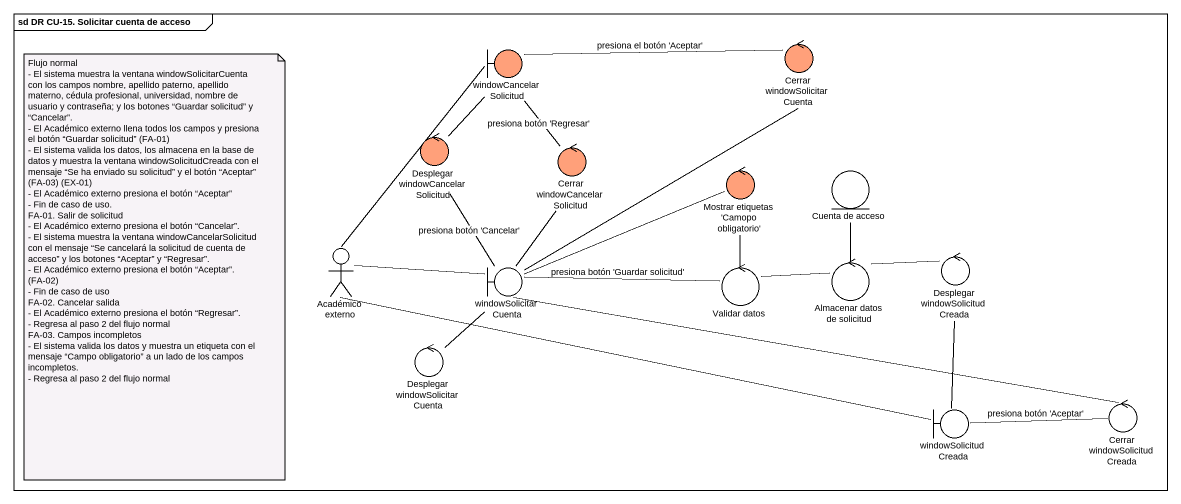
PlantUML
@startuml
mainframe sd DR CU-15. Solicitar cuenta de acceso
boundary windowCancelarSolicitud #FFA07A
control "Cerrar windowSolicitarCuenta" as Cerrar_windowSolicitarCuenta #FFA07A
control "Desplegar windowCancelarSolicitud" as Desplegar #FFA07A
control "Cerrar windowCancelarSolicitud" as Cerrar_windowCancelarSolicit #FFA07A
control "Mostrar etiquetas 'Camopo obligatorio'" as Mostrar_etiquetas_Camopo #FFA07A
entity "Cuenta de acceso" as Cuenta_de_acceso
actor "Académico externo" as Académico_externo
boundary windowSolicitarCuenta
control "Validar datos" as Validar_datos
control "Almacenar datos de solicitud" as Almacenar_datos_de_solicitud
control "Desplegar windowSolicitudCreada" as Desplegar_2
control "Desplegar windowSolicitarCuenta" as Desplegar_3
control "Cerrar windowSolicitudCreada" as Cerrar_windowSolicitudCreada
boundary windowSolicitudCreada
windowCancelarSolicitud -right- Cerrar_windowSolicitarCuenta : presiona el botón 'Aceptar'
windowCancelarSolicitud -- Cerrar_windowCancelarSolicit : presiona botón 'Regresar'
Cerrar_windowSolicitarCuenta -- windowSolicitarCuenta
Desplegar -up- windowCancelarSolicitud
Cerrar_windowCancelarSolicit -- windowSolicitarCuenta
Académico_externo -up- windowCancelarSolicitud
Académico_externo -right- windowSolicitarCuenta
Académico_externo -right- windowSolicitudCreada
windowSolicitarCuenta -up- Desplegar : presiona botón 'Cancelar'
windowSolicitarCuenta -right- Mostrar_etiquetas_Camopo
windowSolicitarCuenta -right- Validar_datos : presiona botón 'Guardar solicitud'
windowSolicitarCuenta -right- Cerrar_windowSolicitudCreada
Validar_datos -up- Mostrar_etiquetas_Camopo
Validar_datos -right- Almacenar_datos_de_solicitud
Almacenar_datos_de_solicitud -up- Cuenta_de_acceso
Almacenar_datos_de_solicitud -right- Desplegar_2
Desplegar_2 -- windowSolicitudCreada
Desplegar_3 -up- windowSolicitarCuenta
windowSolicitudCreada -right- Cerrar_windowSolicitudCreada : presiona botón 'Aceptar'
note as N1
  Flujo normal
  - El sistema muestra la ventana windowSolicitarCuenta con los campos nombre, apellido paterno, apellido materno, cédula profesional, universidad, nombre de usuario y contraseña; y los botones “Guardar solicitud” y “Cancelar”.
  - El Académico externo llena todos los campos y presiona el botón “Guardar solicitud” (FA-01)
  - El sistema valida los datos, los almacena en la base de datos y muestra la ventana windowSolicitudCreada con el mensaje “Se ha enviado su solicitud” y el botón “Aceptar” (FA-03) (EX-01)
  - El Académico externo presiona el botón “Aceptar”
  - Fin de caso de uso.
  FA-01. Salir de solicitud
  - El Académico externo presiona el botón “Cancelar”.
  - El sistema muestra la ventana windowCancelarSolicitud con el mensaje “Se cancelará la solicitud de cuenta de acceso” y los botones “Aceptar” y “Regresar”.
  - El Académico externo presiona el botón “Aceptar”. (FA-02)
  - Fin de caso de uso
  FA-02. Cancelar salida
  - El Académico externo presiona el botón “Regresar”.
  - Regresa al paso 2 del flujo normal
  FA-03. Campos incompletos
  - El sistema valida los datos y muestra un etiqueta con el mensaje “Campo obligatorio” a un lado de los campos incompletos.
  - Regresa al paso 2 del flujo normal
end note
@enduml
